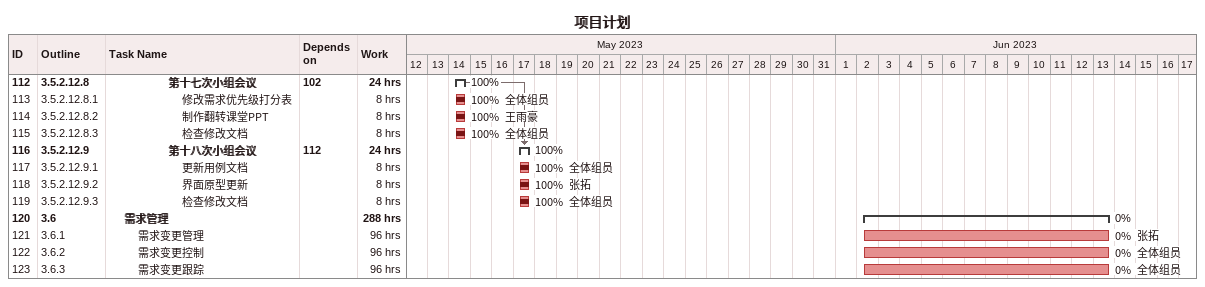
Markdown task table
项目计划

| ID | WBS | Task | Start | Finish | Predecessors | Resources | % complete | Work (h) |
|---|---|---|---|---|---|---|---|---|
| 112 | 3.5.2.12.8 | **第十七次小组会议** | 2023-05-14 | 2023-05-14 | 102 |  | 100 | 24 |
| 113 | 3.5.2.12.8.1 | 修改需求优先级打分表 | 2023-05-14 | 2023-05-14 |  | 全体组员 | 100 | 8 |
| 114 | 3.5.2.12.8.2 | 制作翻转课堂PPT | 2023-05-14 | 2023-05-14 |  | 王雨豪 | 100 | 8 |
| 115 | 3.5.2.12.8.3 | 检查修改文档 | 2023-05-14 | 2023-05-14 |  | 全体组员 | 100 | 8 |
| 116 | 3.5.2.12.9 | **第十八次小组会议** | 2023-05-17 | 2023-05-17 | 112 |  | 100 | 24 |
| 117 | 3.5.2.12.9.1 | 更新用例文档 | 2023-05-17 | 2023-05-17 |  | 全体组员 | 100 | 8 |
| 118 | 3.5.2.12.9.2 | 界面原型更新 | 2023-05-17 | 2023-05-17 |  | 张拓 | 100 | 8 |
| 119 | 3.5.2.12.9.3 | 检查修改文档 | 2023-05-17 | 2023-05-17 |  | 全体组员 | 100 | 8 |
| 120 | 3.6 | **需求管理** | 2023-06-02 | 2023-06-13 |  |  | 0 | 288 |
| 121 | 3.6.1 | 需求变更管理 | 2023-06-02 | 2023-06-13 |  | 张拓 | 0 | 96 |
| 122 | 3.6.2 | 需求变更控制 | 2023-06-02 | 2023-06-13 |  | 全体组员 | 0 | 96 |
| 123 | 3.6.3 | 需求变更跟踪 | 2023-06-02 | 2023-06-13 |  | 全体组员 | 0 | 96 |
